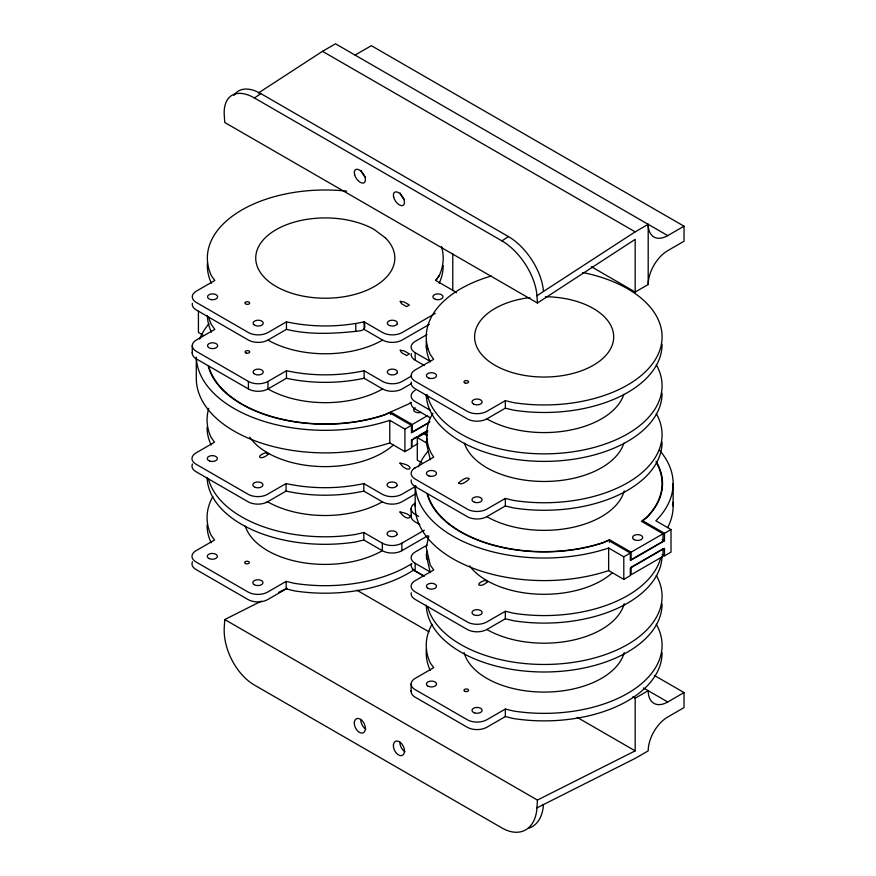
<?xml version="1.0" encoding="UTF-8"?>
<svg xmlns="http://www.w3.org/2000/svg" width="876" height="876" viewBox="0 0 876 876"><rect width="100%" height="100%" fill="white"/><g stroke="black" fill="none" stroke-linecap="round" stroke-linejoin="round"><path stroke-width="1.31" d="M261.409 601.1L224.76 619.551L224.267 627.336A46.067 28.514 63.9 0 0 254.401 685.054L501.937 827.962A46.067 28.514 63.9 0 0 536.955 807.858L635.177 758.386L648.196 750.863A27.638 15.954 -60 0 1 667.742 717.017L684.025 707.611L684.025 692.566L654.416 675.473M536.955 807.858L537.437 800.073L635.177 750.863L635.177 698.205L648.196 690.682A27.638 15.954 -60 0 0 667.742 701.972L684.025 692.566M427.094 438.416L426.24 442.194L430.258 459.812M428.813 536.167L426.24 547.5L430.258 565.119L433.74 569.969L413.987 581.379A13.819 7.983 0 0 0 415.169 591.88L467.291 621.96A13.819 7.983 0 0 0 486.826 621.96L505.342 611.273L513.632 613.255A117.921 68.076 0 0 0 660.756 557.651M427.094 551.245L426.24 555.023L430.258 572.641M439.183 275.688L435.744 280.473L439.183 275.688A117.921 68.076 0 0 0 441.526 246.649M432.996 413.22C424.477 425.922 424.575 444.767 433.74 457.141L413.987 468.55A13.819 7.983 0 0 0 415.169 479.041L467.291 509.131A13.819 7.983 0 0 0 486.826 509.131L505.342 498.444L513.632 500.426A117.921 68.076 0 0 0 629.68 481.537A117.921 68.076 0 0 0 656.31 413.647M268.724 453.812L268.636 453.899A2.3 0.843 46.1 0 1 266.337 452.574C253.93 456.297 260.971 461.269 268.724 453.812L266.118 452.301M487.888 581.489L487.79 581.587A2.3 0.843 46.1 0 1 485.49 580.251C473.084 583.985 480.125 588.957 487.888 581.489L485.271 579.989M410.789 402.391L408.665 404L384.235 414.819A117.921 68.076 0 0 1 208.674 366.015M537.437 303.008L224.76 122.487L224.267 115.26A46.067 24.528 56.4 0 1 254.401 97.97L260.895 93.655L508.43 236.575A46.067 24.528 56.4 0 1 543.448 291.478L536.955 295.792L537.437 303.008L635.177 239.367L635.177 292.026L648.196 284.503A27.638 15.954 -60 0 1 667.742 250.656L684.025 241.25L684.025 226.205L371.347 45.683L355.065 55.078M254.401 97.97L501.937 240.889L508.43 236.575M413.987 468.55L415.169 467.762M258.289 93.064L322.488 51.323L335.519 43.8L667.742 235.611L684.025 226.205M543.448 291.478L635.177 231.844L648.196 224.322A27.638 15.954 -60 0 0 667.742 235.611M192.37 303.293A13.819 7.983 0 0 0 196.301 309.973L248.412 340.063A13.819 7.983 0 0 0 267.957 340.063L286.463 329.365C309.118 334.895 332.781 333.723 355.798 331.358C363.639 330.318 366.113 330.504 364.208 321.82C338.826 327.339 311.856 327.317 286.463 321.853L267.957 332.541A13.819 7.983 0 0 1 248.412 332.541L196.301 302.45A13.819 7.983 0 0 1 196.301 291.171L214.806 280.473L211.379 275.688A117.921 68.076 0 0 1 346.666 191.121M208.674 317.123A117.921 68.076 0 0 0 211.379 324.58L214.806 329.376L196.301 340.063A13.819 7.983 0 0 0 196.301 351.342L248.412 381.432A13.819 7.983 0 0 0 267.957 381.432L286.463 370.745C311.834 376.231 338.749 376.176 364.12 370.756L382.604 381.432A13.819 7.983 0 0 0 402.15 381.432L411.621 375.957M411.621 383.48L402.15 388.955A13.819 7.983 0 0 1 382.604 388.955L364.12 378.279C338.749 383.699 311.834 383.754 286.463 378.268L267.957 388.955A13.819 7.983 0 0 1 248.412 388.955L196.301 358.864A13.819 7.983 0 0 1 192.37 352.185M435.306 313.389L402.15 332.541A13.819 7.983 0 0 1 382.604 332.541L364.12 321.864L364.12 329.387L382.604 340.063A13.819 7.983 0 0 0 402.15 340.063L429.382 324.328M427.017 334.555L415.169 341.399A13.819 7.983 0 0 0 415.169 352.678L415.169 360.2L424.433 365.544M416.078 486.07L401.865 494.283A13.819 7.983 0 0 1 382.319 494.283L363.814 483.585C338.421 489.06 311.462 489.071 286.069 483.563L266.315 494.962A13.819 7.983 0 0 1 248.127 494.283L196.016 464.192A13.819 7.983 0 0 1 196.016 452.903L214.532 442.216L211.094 437.431A117.921 68.076 0 0 1 208.751 408.391M192.446 464.006A13.819 7.983 0 0 0 196.016 471.715L248.127 501.806A13.819 7.983 0 0 0 266.315 502.485L286.069 491.086C311.462 496.593 338.421 496.582 363.814 491.108L382.319 501.806A13.819 7.983 0 0 0 401.865 501.806L416.078 493.593M390.597 414.501L390.597 411.994L412.246 424.499L427.608 415.618M196.377 358.437A128.969 74.46 0 0 0 389.765 420.338L404.92 429.098L411.435 425.331L411.435 432.853L429.12 422.648M429.974 421.772L412.246 432.01L412.246 424.499M413.144 438.876L416.691 436.828M419.056 435.46L426.152 431.364M427.937 430.85L411.435 440.376L411.435 447.899L404.92 451.666L389.765 442.906A128.969 74.46 0 0 1 196.301 378.421L196.301 357.189M421.969 462.835L417.305 460.141L417.305 437.573L423.82 433.817L427.258 435.799M427.63 431.988L425.276 433.346L427.554 434.671M417.874 443.661L411.961 447.078L411.961 439.555M582.693 272.535A117.921 68.076 0 0 1 656.901 356.828A117.921 68.076 0 0 1 513.632 402.642L505.342 400.66L486.826 411.348A13.819 7.983 0 0 1 467.291 411.348L415.169 381.257A13.819 7.983 0 0 1 415.169 369.979L433.686 359.291L430.258 354.506A117.921 68.076 0 0 1 491.337 276.006M411.249 382.1A13.819 7.983 0 0 0 415.169 388.78L467.291 418.87A13.819 7.983 0 0 0 486.826 418.87L505.342 408.183L513.632 410.165A117.921 68.076 0 0 0 662.07 344.399M411.917 563.607A117.921 68.076 0 0 1 294.478 583.361L286.189 581.379L267.673 592.067A13.819 7.983 0 0 1 248.127 592.067L196.016 561.976A13.819 7.983 0 0 1 196.016 550.697L214.532 540.01L211.094 535.214A117.921 68.076 0 0 1 212.835 496.582M414.195 569.652A117.921 68.076 0 0 1 294.478 590.884L286.189 588.902L267.673 599.589A13.819 7.983 0 0 1 248.127 599.589L196.016 569.499A13.819 7.983 0 0 1 192.446 561.79M208.4 478.854A117.921 68.076 0 0 0 355.514 534.47L363.814 532.488L382.319 543.175A13.819 7.983 0 0 0 401.865 543.175L424.367 530.177M245.291 526.137A81.074 46.8 0 0 0 300.972 562.304A81.074 46.8 0 0 0 382.319 550.697A13.819 7.983 0 0 0 401.865 550.697L427.926 535.652M427.017 545.168L415.169 552.011A13.819 7.983 0 0 0 415.169 563.29L415.169 570.813L424.433 576.156M411.249 479.884A13.819 7.983 0 0 0 415.169 486.563L467.291 516.654A13.819 7.983 0 0 0 486.826 516.654L505.342 505.967L513.632 507.949A117.921 68.076 0 0 0 662.07 442.194M411.249 592.713A13.819 7.983 0 0 0 415.169 599.392L467.291 629.483A13.819 7.983 0 0 0 486.826 629.483L505.342 618.795L513.632 620.777A117.921 68.076 0 0 0 662.059 556.282M631.114 552.198L663.033 533.769L663.033 541.291L631.114 559.72L631.114 552.198L609.477 539.704L603.115 542.518A117.921 68.076 0 0 1 427.554 493.714M415.257 486.136A128.969 74.46 0 0 0 608.645 548.048L623.8 556.797L630.315 553.041L630.315 560.563L664.49 540.82L664.49 533.309L642.699 520.716L646.674 517.727A118.38 68.35 0 0 0 656.091 461.324M664.49 533.309L671.005 529.542L671.005 552.11L664.49 555.866L662.201 554.541M415.257 503.547A128.969 74.46 0 0 0 477.738 569.958A128.969 74.46 0 0 0 608.645 570.615L623.8 579.365L630.315 575.598L630.315 568.086L664.49 548.343L664.49 555.866M656.31 624.26A117.921 68.076 0 0 1 629.68 692.149A117.921 68.076 0 0 1 513.632 711.038L505.342 709.056L486.826 719.743A13.819 7.983 0 0 1 467.291 719.743L415.169 689.664A13.819 7.983 0 0 1 415.169 678.374L433.686 667.687L430.258 662.902A117.921 68.076 0 0 1 431.999 624.26M662.07 652.806A117.921 68.076 0 0 1 513.632 718.561L505.342 716.579L486.826 727.266A13.819 7.983 0 0 1 467.291 727.266L415.169 697.187A13.819 7.983 0 0 1 411.249 690.496M266.315 502.485L267.673 501.806A81.074 46.8 0 0 0 382.319 501.806M278.513 592.483L287.065 588.179M382.319 543.175L382.319 550.697L363.814 539.999L355.514 541.992A117.921 68.076 0 0 1 207.097 477.486M322.488 51.323L635.177 231.844M591.355 266.72L635.177 292.026M435.744 280.473L454.261 291.171A13.819 7.983 0 0 1 456.451 292.825M415.169 352.678L430.215 361.361M671.005 529.542L655.85 520.793A128.969 74.46 0 0 0 659.595 450.352M663.033 533.769L641.396 521.275L646.28 517.596A117.921 68.076 0 0 0 656.31 462.539M662.201 539.496L664.49 540.82M430.215 410.253L415.169 401.569A13.819 7.983 0 0 1 415.169 390.291M430.215 417.775L415.169 409.092A13.819 7.983 0 0 1 411.249 402.412M411.435 425.331L389.645 412.749L384.465 415.049A118.38 68.35 0 0 1 208.225 366.048M630.315 553.041L608.524 540.459L603.345 542.748A118.38 68.35 0 0 1 427.094 493.757M417.305 437.573L426.634 442.96M203.09 335.136L198.425 332.442L198.425 311.199M418.64 516.402L415.169 514.398A13.819 7.983 0 0 1 415.169 503.12M419.801 524.593L415.169 521.921A13.819 7.983 0 0 1 411.249 515.241M643.488 687.967L667.742 701.972M415.169 563.29L430.215 571.973M412.508 569.652L423.163 575.806M632.8 696.836L635.177 698.205M356.839 590.172L429.087 631.881M577.142 717.356L635.177 750.863M224.76 619.551L537.437 800.073M543.164 804.507L543.448 804.672A46.067 28.514 63.9 0 1 528.765 828.181M505.342 498.444L505.342 505.967M505.342 618.795L505.342 611.273M673.129 483.563L673.129 506.12M648.196 224.322L648.196 284.503M623.8 556.797L623.8 579.365M609.477 539.704L609.477 542.211M608.645 548.048L608.645 570.615M505.342 400.66L505.342 408.183M505.342 709.056L505.342 716.579M452.772 253.733L452.772 290.657M415.18 486.213L415.18 506.12M411.129 508.759L411.129 516.282M411.129 684.014L411.129 691.536M404.92 429.098L404.92 451.666M401.865 543.175L401.865 550.697M389.765 420.338L389.765 442.906M364.12 370.756L364.12 378.279M363.814 483.585L363.814 491.108M363.814 532.488L363.814 539.999M355.798 323.835L355.798 331.358M286.463 321.853L286.463 329.365M286.463 370.745L286.463 378.268M286.189 581.379L286.189 588.902M286.069 483.563L286.069 491.086M267.957 381.432L267.957 388.955A81.074 46.8 0 0 0 382.604 388.955M248.412 381.432L248.412 388.955M192.249 345.702L192.249 353.225M393.379 444.953A81.074 46.8 0 0 1 317.462 466.415A81.074 46.8 0 0 1 249.737 437.201M211.094 444.953A117.921 68.076 0 0 1 207.075 427.335M211.094 542.737A117.921 68.076 0 0 1 207.075 525.118M501.937 240.889A46.067 24.528 56.4 0 1 536.955 295.792M233.914 95.418A46.067 24.528 56.4 0 1 260.895 93.655M365.314 176.985A7.829 4.172 56.4 0 1 361.098 170.382M404.394 199.542A7.829 4.172 56.4 0 1 400.19 192.95M365.927 729.193A7.829 4.851 63.9 0 1 360.803 719.382M405.019 751.761A7.829 4.851 63.9 0 1 399.894 741.95M624.227 490.889A81.074 46.8 0 0 1 569.203 528.075A81.074 46.8 0 0 1 486.826 516.654M545.441 296.734A69.554 40.154 0 0 1 606.247 354.966A69.554 40.154 0 0 1 488.983 361.339A69.554 40.154 0 0 1 529.925 297.577M623.865 443.212A81.074 46.8 0 0 1 544.149 481.471A81.074 46.8 0 0 1 464.444 443.212M662.07 393.291A117.921 68.076 0 0 1 545.244 461.378A117.921 68.076 0 0 1 426.251 394.561M656.31 364.755A117.921 68.076 0 0 1 571.24 452.038A117.921 68.076 0 0 1 427.554 395.93M623.865 394.32A81.074 46.8 0 0 1 568.185 430.477A81.074 46.8 0 0 1 486.826 418.87M430.258 362.029A117.921 68.076 0 0 1 426.415 340.611M427.871 398A5.07 2.924 0 0 1 427.072 394.463M427.871 349.108A5.07 2.924 0 0 1 427.072 345.571M415.169 360.2A13.819 7.983 0 0 1 411.249 353.521M672.954 502.255A128.969 74.46 0 0 1 667.654 527.582M418.498 466.788A128.969 74.46 0 0 1 427.849 451.381M612.543 572.63A81.074 46.8 0 0 1 537.579 594.147A81.074 46.8 0 0 1 469.635 565.929M624.227 603.717A81.074 46.8 0 0 1 569.203 640.903A81.074 46.8 0 0 1 486.826 629.483M656.31 575.368A117.921 68.076 0 0 1 571.24 662.65A117.921 68.076 0 0 1 427.554 606.542M662.07 603.914A117.921 68.076 0 0 1 545.244 671.991A117.921 68.076 0 0 1 426.251 605.174M624.227 652.609A81.074 46.8 0 0 1 544.149 692.084A81.074 46.8 0 0 1 464.083 652.609M430.258 670.425A117.921 68.076 0 0 1 426.415 649.007M415.169 570.813A13.819 7.983 0 0 1 411.249 564.133M427.871 559.72A5.07 2.924 0 0 1 427.072 556.183M199.619 339.089A128.969 74.46 0 0 1 208.97 323.682M211.379 332.103A117.921 68.076 0 0 1 207.382 315.743M382.604 340.063A81.074 46.8 0 0 1 267.957 340.063M443.201 265.592A117.921 68.076 0 0 1 439.183 283.211M211.379 283.211A117.921 68.076 0 0 1 207.437 263.063M421.29 412.355A5.07 2.924 0 0 1 414.742 411.61A5.07 2.924 0 0 1 415.169 407.756M245.16 302.702L245.083 303.041A2.3 1.325 0 0 0 248.357 304.246A2.3 1.325 0 0 0 248.861 302.023A2.3 1.325 0 0 0 245.16 302.702M458.761 483.026C460.831 485.742 467.258 481.274 469.306 478.822C467.226 476.106 460.798 480.574 458.761 483.026M400.255 301.355L401.416 303.654L406.563 306.633L409.388 305.001L404.241 302.034L400.255 301.355M400.255 350.247L401.416 352.546L406.563 355.525L409.388 353.893L404.241 350.926L400.255 350.247M399.971 463.097C408.008 475.055 417.743 466.032 399.971 463.097M399.971 511.989C408.008 523.947 417.743 514.924 399.971 511.989M397.266 323.89L395.952 325.204A5.07 2.924 0 0 1 387.783 324.372A5.07 2.924 0 0 1 391.933 320.222A5.07 2.924 0 0 1 397.266 323.89M397.266 372.782L396.762 373.494A5.07 2.924 0 0 1 388.221 373.702A5.07 2.924 0 0 1 391.495 369.146A5.07 2.924 0 0 1 397.266 372.782M396.992 485.632L396.478 486.333A5.07 2.924 0 0 1 387.948 486.552A5.07 2.924 0 0 1 391.211 481.997A5.07 2.924 0 0 1 396.992 485.632M396.992 534.524L396.478 535.236A5.07 2.924 0 0 1 387.948 535.444A5.07 2.924 0 0 1 391.211 530.889A5.07 2.924 0 0 1 396.992 534.524M663.033 548.814L631.114 567.243L631.114 574.765L663.033 556.337L663.033 548.814M211.269 299.636L210.054 299.34A5.07 2.924 0 0 1 209.682 294.413A5.07 2.924 0 0 1 217.576 296.296A5.07 2.924 0 0 1 211.269 299.636M211.269 348.528L210.054 348.232A5.07 2.924 0 0 1 209.682 343.304A5.07 2.924 0 0 1 217.576 345.199A5.07 2.924 0 0 1 211.269 348.528M385.517 237.998L374.457 229.676A69.554 40.154 0 0 0 259.92 244.338A69.554 40.154 0 0 0 331.336 298.07A69.554 40.154 0 0 0 385.517 237.998M253.799 324.602L253.284 323.89A5.07 2.924 0 0 1 259.066 320.255A5.07 2.924 0 0 1 262.329 324.81A5.07 2.924 0 0 1 253.799 324.602M253.799 373.494L253.284 372.782A5.07 2.924 0 0 1 259.066 369.146A5.07 2.924 0 0 1 262.329 373.702A5.07 2.924 0 0 1 253.799 373.494M254.325 584.73A5.07 2.924 0 0 0 262.8 583.416A5.07 2.924 0 0 0 256.591 579.835A5.07 2.924 0 0 0 254.325 584.73M208.718 558.406A5.07 2.924 0 0 0 217.193 557.092A5.07 2.924 0 0 0 210.996 553.512A5.07 2.924 0 0 0 208.718 558.406M255.365 487.406A5.07 2.924 0 0 0 262.964 484.877A5.07 2.924 0 0 0 255.365 482.347A5.07 2.924 0 0 0 255.365 487.406M209.769 461.083A5.07 2.924 0 0 0 217.368 458.553A5.07 2.924 0 0 0 209.769 456.013A5.07 2.924 0 0 0 209.769 461.083M245.411 563.498A2.3 1.325 0 0 0 249.266 562.896A2.3 1.325 0 0 0 246.452 561.275A2.3 1.325 0 0 0 245.411 563.498M393.696 197.264A7.829 4.172 56.4 0 0 403.146 205.356A7.829 4.172 56.4 0 0 399.96 193.662A7.829 4.172 56.4 0 0 393.696 197.264M354.605 174.696A7.829 4.172 56.4 0 0 364.055 182.799A7.829 4.172 56.4 0 0 360.879 171.094A7.829 4.172 56.4 0 0 354.605 174.696M393.401 745.137A7.829 4.851 63.9 0 0 401.339 755.659A7.829 4.851 63.9 0 0 402.062 744.206A7.829 4.851 63.9 0 0 393.401 745.137M354.309 722.569A7.829 4.851 63.9 0 0 362.259 733.092A7.829 4.851 63.9 0 0 362.971 721.638A7.829 4.851 63.9 0 0 354.309 722.569M428.922 378.147A5.07 2.924 0 0 0 436.522 375.618A5.07 2.924 0 0 0 428.922 373.088A5.07 2.924 0 0 0 428.922 378.147M473.478 404.011A5.07 2.924 0 0 0 481.953 402.697A5.07 2.924 0 0 0 475.745 399.117A5.07 2.924 0 0 0 473.478 404.011M428.922 475.942A5.07 2.924 0 0 0 436.522 473.401A5.07 2.924 0 0 0 428.922 470.872A5.07 2.924 0 0 0 428.922 475.942M474.529 502.266A5.07 2.924 0 0 0 482.128 499.736A5.07 2.924 0 0 0 474.529 497.196A5.07 2.924 0 0 0 474.529 502.266M465.134 383.042A2.3 1.325 0 0 0 468.583 381.892A2.3 1.325 0 0 0 465.134 380.731A2.3 1.325 0 0 0 465.134 383.042M634.049 539.594A5.07 2.924 0 0 0 642.524 538.291A5.07 2.924 0 0 0 636.326 534.699A5.07 2.924 0 0 0 634.049 539.594M427.871 686.083A5.07 2.924 0 0 0 436.358 684.78A5.07 2.924 0 0 0 430.149 681.189A5.07 2.924 0 0 0 427.871 686.083M474.529 712.878A5.07 2.924 0 0 0 482.128 710.348A5.07 2.924 0 0 0 474.529 707.808A5.07 2.924 0 0 0 474.529 712.878M427.871 588.3A5.07 2.924 0 0 0 436.358 586.986A5.07 2.924 0 0 0 430.149 583.405A5.07 2.924 0 0 0 427.871 588.3M473.478 614.623A5.07 2.924 0 0 0 481.953 613.32A5.07 2.924 0 0 0 475.745 609.729A5.07 2.924 0 0 0 473.478 614.623M465.134 691.438A2.3 1.325 0 0 0 468.583 690.288A2.3 1.325 0 0 0 465.134 689.138A2.3 1.325 0 0 0 465.134 691.438M246.233 353.083A2.3 1.325 0 0 0 249.682 351.933A2.3 1.325 0 0 0 246.233 350.783A2.3 1.325 0 0 0 246.233 353.083M435.438 299.34A5.07 2.924 0 0 0 443.037 296.811A5.07 2.924 0 0 0 435.438 294.27A5.07 2.924 0 0 0 435.438 299.34"/></g></svg>
